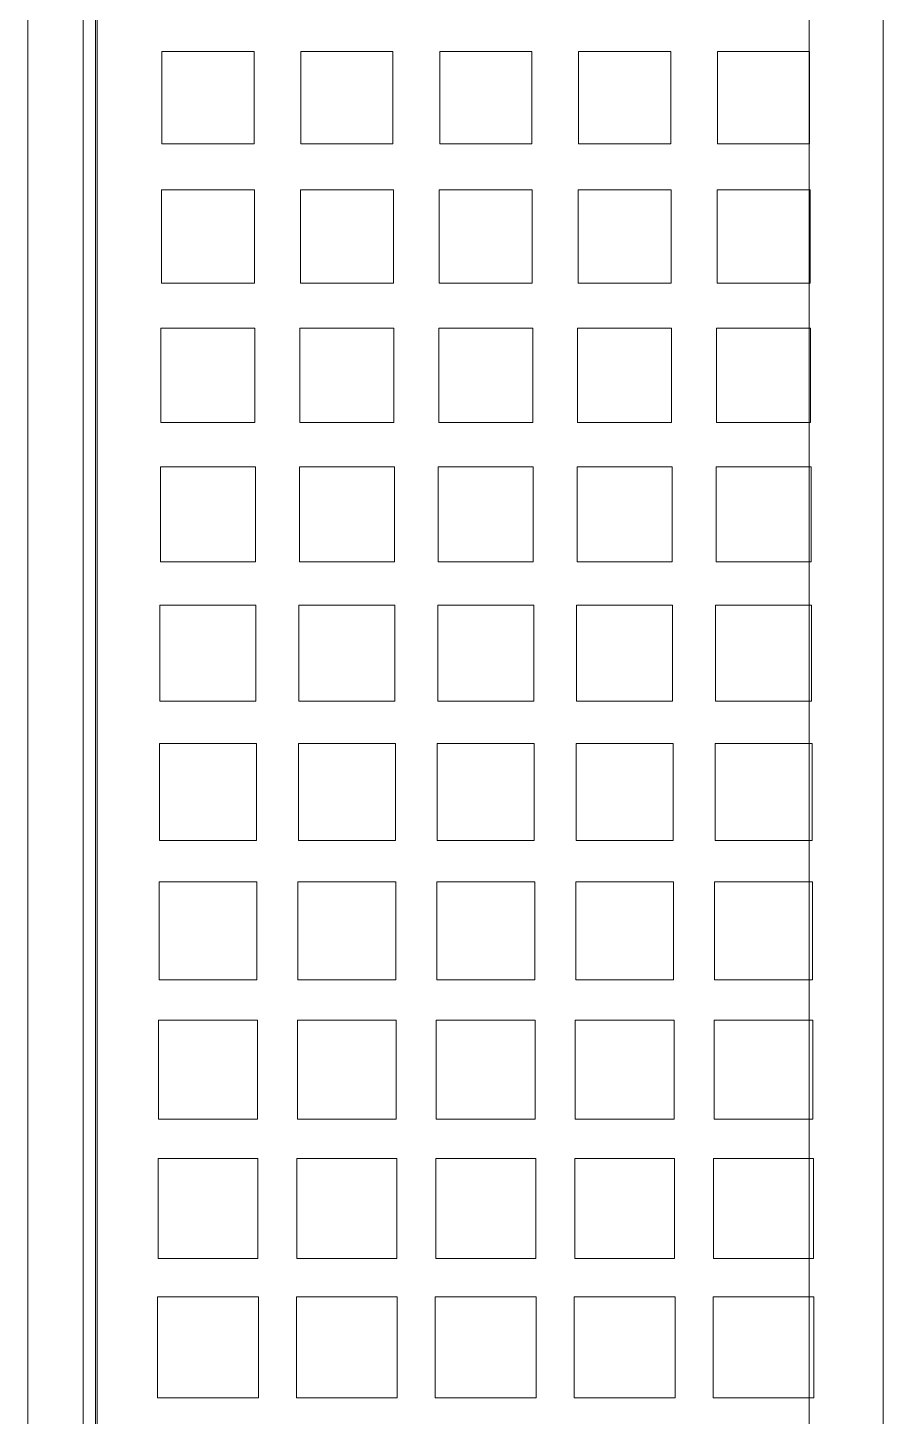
# Model space of a CAD drawing. Header units: millimetres. Extents: x 33157 to 59611, y -29750 to 1750.
# Drawn here: x 53642.74 to 53651.98, y -3137.73 to -3122.72 of the extents above; entities that cross this region are included whole.
import ezdxf

# ---------------------------------------------------------------- set-up
doc = ezdxf.new("R2010")
doc.units = ezdxf.units.MM
doc.layers.get('0').update_dxf_attribs({"lineweight": 18})

msp = doc.modelspace()

# ---------------------------------------------------------------- linework, layer by layer
at = {"lineweight": 9}
for p, q in [((53643.47222325613, -3043.273960749212), (53643.47222325613, -3170.437160749214)), ((53651.18102325615, -3047.485060749212), (53651.18102325615, -3168.689460749215)), ((53651.9802232561, -3048.283860749209), (53651.9802232561, -3168.206860749212)), ((53643.48872325615, -3109.052660749214), (53643.48872325615, -3168.206860749212)), ((53643.33902325614, -3109.468660749212), (53643.33902325614, -3170.170860749211)), ((53643.47222325613, -3109.468660749212), (53643.47222325613, -3167.657660749217)), ((53642.73952325619, -3110.018060749215), (53642.73952325619, -3170.170860749211))]:
    msp.add_line(p, q, dxfattribs=at)
for points, knots in [([(53644.18882325611, -3122.981860749213), (53644.52042325609, -3122.981860749213), (53644.85192325617, -3122.981860749213), (53645.18352325615, -3122.981860749213), (53645.18352325615, -3123.313460749211), (53645.18352325615, -3123.644960749211), (53645.18352325615, -3123.976560749209), (53644.85192325617, -3123.976560749209), (53644.52042325609, -3123.976560749209), (53644.18882325611, -3123.976560749209), (53644.18882325611, -3123.646360749212), (53644.18882325611, -3123.316160749215), (53644.18882325611, -3122.986060749216), (53644.18882325611, -3122.984560749218), (53644.18882325611, -3122.983160749216), (53644.18882325611, -3122.981860749213)], [0, 0, 0, 0, 148743.2965531659, 148743.2965531659, 148743.2965531659, 297486.5931063317, 297486.5931063317, 297486.5931063317, 446229.8896594977, 446229.8896594977, 446229.8896594977, 594973.1862126634, 594973.1862126634, 594973.1862126634, 743716.4827658293, 743716.4827658293, 743716.4827658293, 743716.4827658293]), ([(53645.68912325618, -3122.981860749213), (53646.02072325616, -3122.981860749213), (53646.35222325613, -3122.981860749213), (53646.68382325616, -3122.981860749213), (53646.68382325616, -3123.313460749211), (53646.68382325616, -3123.644960749211), (53646.68382325616, -3123.976560749209), (53646.35222325613, -3123.976560749209), (53646.02072325616, -3123.976560749209), (53645.68912325618, -3123.976560749209), (53645.68912325618, -3123.646360749212), (53645.68912325618, -3123.316160749215), (53645.68912325618, -3122.986060749216), (53645.68912325618, -3122.984560749218), (53645.68912325618, -3122.983160749216), (53645.68912325618, -3122.981860749213)], [0, 0, 0, 0, 148747.3384825605, 148747.3384825605, 148747.3384825605, 297494.6769651211, 297494.6769651211, 297494.6769651211, 446242.0154476817, 446242.0154476817, 446242.0154476817, 594989.3539302421, 594989.3539302421, 594989.3539302421, 743736.6924128026, 743736.6924128026, 743736.6924128026, 743736.6924128026]), ([(53647.18942325614, -3122.981860749213), (53647.52102325611, -3122.981860749213), (53647.85252325614, -3122.981860749213), (53648.18412325612, -3122.981860749213), (53648.18412325612, -3123.313460749211), (53648.18412325612, -3123.644960749211), (53648.18412325612, -3123.976560749209), (53647.85252325614, -3123.976560749209), (53647.52102325611, -3123.976560749209), (53647.18942325614, -3123.976560749209), (53647.18942325614, -3123.646360749212), (53647.18942325614, -3123.316160749215), (53647.18942325614, -3122.986060749216), (53647.18942325614, -3122.984560749218), (53647.18942325614, -3122.983160749216), (53647.18942325614, -3122.981860749213)], [0, 0, 0, 0, 148751.380412198, 148751.380412198, 148751.380412198, 297502.7608243959, 297502.7608243959, 297502.7608243959, 446254.1412365939, 446254.1412365939, 446254.1412365939, 595005.5216487919, 595005.5216487919, 595005.5216487919, 743756.9020609898, 743756.9020609898, 743756.9020609898, 743756.9020609898]), ([(53648.68972325615, -3122.981860749213), (53649.02132325619, -3122.981860749213), (53649.35282325616, -3122.981860749213), (53649.68442325613, -3122.981860749213), (53649.68442325613, -3123.313460749211), (53649.68442325613, -3123.644960749211), (53649.68442325613, -3123.976560749209), (53649.35282325616, -3123.976560749209), (53649.02132325619, -3123.976560749209), (53648.68972325615, -3123.976560749209), (53648.68972325615, -3123.646360749212), (53648.68972325615, -3123.316160749215), (53648.68972325615, -3122.986060749216), (53648.68972325615, -3122.984560749218), (53648.68972325615, -3122.983160749216), (53648.68972325615, -3122.981860749213)], [0, 0, 0, 0, 148755.4223420788, 148755.4223420788, 148755.4223420788, 297510.8446841576, 297510.8446841576, 297510.8446841576, 446266.2670262364, 446266.2670262364, 446266.2670262364, 595021.6893683152, 595021.6893683152, 595021.6893683152, 743777.1117103939, 743777.1117103939, 743777.1117103939, 743777.1117103939]), ([(53650.19002325617, -3122.981860749213), (53650.52162325614, -3122.981860749213), (53650.85312325617, -3122.981860749213), (53651.18472325615, -3122.981860749213), (53651.18472325615, -3123.313460749211), (53651.18472325615, -3123.644960749211), (53651.18472325615, -3123.976560749209), (53650.85312325617, -3123.976560749209), (53650.52162325614, -3123.976560749209), (53650.19002325617, -3123.976560749209), (53650.19002325617, -3123.646360749212), (53650.19002325617, -3123.316160749215), (53650.19002325617, -3122.986060749216), (53650.19002325617, -3122.984560749218), (53650.19002325617, -3122.983160749216), (53650.19002325617, -3122.981860749213)], [0, 0, 0, 0, 148759.4642722027, 148759.4642722027, 148759.4642722027, 297518.9285444054, 297518.9285444054, 297518.9285444054, 446278.3928166082, 446278.3928166082, 446278.3928166082, 595037.8570888109, 595037.8570888109, 595037.8570888109, 743797.3213610136, 743797.3213610136, 743797.3213610136, 743797.3213610136]), ([(53644.1836232561, -3124.476660749213), (53644.51862325618, -3124.476660749213), (53644.85372325614, -3124.476660749213), (53645.18882325611, -3124.476660749213), (53645.18882325611, -3124.81176074921), (53645.18882325611, -3125.146860749214), (53645.18882325611, -3125.48196074921), (53644.85372325614, -3125.48196074921), (53644.51862325618, -3125.48196074921), (53644.1836232561, -3125.48196074921), (53644.1836232561, -3125.148160749217), (53644.1836232561, -3124.814560749212), (53644.1836232561, -3124.480960749214), (53644.1836232561, -3124.479460749215), (53644.1836232561, -3124.478060749214), (53644.1836232561, -3124.476660749213)], [0, 0, 0, 0, 148745.2932685282, 148745.2932685282, 148745.2932685282, 297490.5865370563, 297490.5865370563, 297490.5865370563, 446235.8798055845, 446235.8798055845, 446235.8798055845, 594981.1730741126, 594981.1730741126, 594981.1730741126, 743726.4663426407, 743726.4663426407, 743726.4663426407, 743726.4663426407]), ([(53645.68392325617, -3124.476660749213), (53646.01892325613, -3124.476660749213), (53646.35402325616, -3124.476660749213), (53646.68912325612, -3124.476660749213), (53646.68912325612, -3124.81176074921), (53646.68912325612, -3125.146860749214), (53646.68912325612, -3125.48196074921), (53646.35402325616, -3125.48196074921), (53646.01892325613, -3125.48196074921), (53645.68392325617, -3125.48196074921), (53645.68392325617, -3125.148160749217), (53645.68392325617, -3124.814560749212), (53645.68392325617, -3124.480960749214), (53645.68392325617, -3124.479460749215), (53645.68392325617, -3124.478060749214), (53645.68392325617, -3124.476660749213)], [0, 0, 0, 0, 148749.3351937314, 148749.3351937314, 148749.3351937314, 297498.6703874628, 297498.6703874628, 297498.6703874628, 446248.0055811943, 446248.0055811943, 446248.0055811943, 594997.3407749257, 594997.3407749257, 594997.3407749257, 743746.675968657, 743746.675968657, 743746.675968657, 743746.675968657]), ([(53647.18422325612, -3124.476660749213), (53647.51922325615, -3124.476660749213), (53647.85432325611, -3124.476660749213), (53648.18942325614, -3124.476660749213), (53648.18942325614, -3124.81176074921), (53648.18942325614, -3125.146860749214), (53648.18942325614, -3125.48196074921), (53647.85432325611, -3125.48196074921), (53647.51922325615, -3125.48196074921), (53647.18422325612, -3125.48196074921), (53647.18422325612, -3125.148160749217), (53647.18422325612, -3124.814560749212), (53647.18422325612, -3124.480960749214), (53647.18422325612, -3124.479460749215), (53647.18422325612, -3124.478060749214), (53647.18422325612, -3124.476660749213)], [0, 0, 0, 0, 148753.3771191778, 148753.3771191778, 148753.3771191778, 297506.7542383556, 297506.7542383556, 297506.7542383556, 446260.1313575334, 446260.1313575334, 446260.1313575334, 595013.5084767112, 595013.5084767112, 595013.5084767112, 743766.885595889, 743766.885595889, 743766.885595889, 743766.885595889]), ([(53648.68452325614, -3124.476660749213), (53649.01952325616, -3124.476660749213), (53649.35462325613, -3124.476660749213), (53649.68972325615, -3124.476660749213), (53649.68972325615, -3124.81176074921), (53649.68972325615, -3125.146860749214), (53649.68972325615, -3125.48196074921), (53649.35462325613, -3125.48196074921), (53649.01952325616, -3125.48196074921), (53648.68452325614, -3125.48196074921), (53648.68452325614, -3125.148160749217), (53648.68452325614, -3124.814560749212), (53648.68452325614, -3124.480960749214), (53648.68452325614, -3124.479460749215), (53648.68452325614, -3124.478060749214), (53648.68452325614, -3124.476660749213)], [0, 0, 0, 0, 148757.4190448678, 148757.4190448678, 148757.4190448678, 297514.8380897356, 297514.8380897356, 297514.8380897356, 446272.2571346035, 446272.2571346035, 446272.2571346035, 595029.6761794712, 595029.6761794712, 595029.6761794712, 743787.0952243389, 743787.0952243389, 743787.0952243389, 743787.0952243389]), ([(53650.18482325615, -3124.476660749213), (53650.51982325612, -3124.476660749213), (53650.85492325614, -3124.476660749213), (53651.19002325611, -3124.476660749213), (53651.19002325611, -3124.81176074921), (53651.19002325611, -3125.146860749214), (53651.19002325611, -3125.48196074921), (53650.85492325614, -3125.48196074921), (53650.51982325612, -3125.48196074921), (53650.18482325615, -3125.48196074921), (53650.18482325615, -3125.148160749217), (53650.18482325615, -3124.814560749212), (53650.18482325615, -3124.480960749214), (53650.18482325615, -3124.479460749215), (53650.18482325615, -3124.478060749214), (53650.18482325615, -3124.476660749213)], [0, 0, 0, 0, 148761.4609708011, 148761.4609708011, 148761.4609708011, 297522.9219416023, 297522.9219416023, 297522.9219416023, 446284.3829124034, 446284.3829124034, 446284.3829124034, 595045.8438832045, 595045.8438832045, 595045.8438832045, 743807.3048540056, 743807.3048540056, 743807.3048540056, 743807.3048540056]), ([(53644.17832325614, -3125.971560749211), (53644.51692325615, -3125.971560749211), (53644.85542325617, -3125.971560749211), (53645.19402325612, -3125.971560749211), (53645.19402325612, -3126.310060749217), (53645.19402325612, -3126.648660749212), (53645.19402325612, -3126.987260749215), (53644.85542325617, -3126.987260749215), (53644.51692325615, -3126.987260749215), (53644.17832325614, -3126.987260749215), (53644.17832325614, -3126.650060749213), (53644.17832325614, -3126.312860749211), (53644.17832325614, -3125.975860749212), (53644.17832325614, -3125.974260749216), (53644.17832325614, -3125.972860749215), (53644.17832325614, -3125.971560749211)], [0, 0, 0, 0, 148747.290042669, 148747.290042669, 148747.290042669, 297494.580085338, 297494.580085338, 297494.580085338, 446241.8701280071, 446241.8701280071, 446241.8701280071, 594989.1601706761, 594989.1601706761, 594989.1601706761, 743736.4502133451, 743736.4502133451, 743736.4502133451, 743736.4502133451]), ([(53645.67862325615, -3125.971560749211), (53646.01722325617, -3125.971560749211), (53646.35572325612, -3125.971560749211), (53646.69432325614, -3125.971560749211), (53646.69432325614, -3126.310060749217), (53646.69432325614, -3126.648660749212), (53646.69432325614, -3126.987260749215), (53646.35572325612, -3126.987260749215), (53646.01722325617, -3126.987260749215), (53645.67862325615, -3126.987260749215), (53645.67862325615, -3126.650060749213), (53645.67862325615, -3126.312860749211), (53645.67862325615, -3125.975860749212), (53645.67862325615, -3125.974260749216), (53645.67862325615, -3125.972860749215), (53645.67862325615, -3125.971560749211)], [0, 0, 0, 0, 148751.3319636791, 148751.3319636791, 148751.3319636791, 297502.6639273583, 297502.6639273583, 297502.6639273583, 446253.9958910375, 446253.9958910375, 446253.9958910375, 595005.3278547166, 595005.3278547166, 595005.3278547166, 743756.6598183957, 743756.6598183957, 743756.6598183957, 743756.6598183957]), ([(53647.17892325616, -3125.971560749211), (53647.51752325618, -3125.971560749211), (53647.85602325619, -3125.971560749211), (53648.19462325615, -3125.971560749211), (53648.19462325615, -3126.310060749217), (53648.19462325615, -3126.648660749212), (53648.19462325615, -3126.987260749215), (53647.85602325619, -3126.987260749215), (53647.51752325618, -3126.987260749215), (53647.17892325616, -3126.987260749215), (53647.17892325616, -3126.650060749213), (53647.17892325616, -3126.312860749211), (53647.17892325616, -3125.975860749212), (53647.17892325616, -3125.974260749216), (53647.17892325616, -3125.972860749215), (53647.17892325616, -3125.971560749211)], [0, 0, 0, 0, 148755.3738849329, 148755.3738849329, 148755.3738849329, 297510.7477698658, 297510.7477698658, 297510.7477698658, 446266.1216547987, 446266.1216547987, 446266.1216547987, 595021.4955397316, 595021.4955397316, 595021.4955397316, 743776.8694246644, 743776.8694246644, 743776.8694246644, 743776.8694246644]), ([(53648.67922325612, -3125.971560749211), (53649.01782325614, -3125.971560749211), (53649.35632325615, -3125.971560749211), (53649.69492325617, -3125.971560749211), (53649.69492325617, -3126.310060749217), (53649.69492325617, -3126.648660749212), (53649.69492325617, -3126.987260749215), (53649.35632325615, -3126.987260749215), (53649.01782325614, -3126.987260749215), (53648.67922325612, -3126.987260749215), (53648.67922325612, -3126.650060749213), (53648.67922325612, -3126.312860749211), (53648.67922325612, -3125.975860749212), (53648.67922325612, -3125.974260749216), (53648.67922325612, -3125.972860749215), (53648.67922325612, -3125.971560749211)], [0, 0, 0, 0, 148759.4158064301, 148759.4158064301, 148759.4158064301, 297518.8316128601, 297518.8316128601, 297518.8316128601, 446278.2474192902, 446278.2474192902, 446278.2474192902, 595037.6632257203, 595037.6632257203, 595037.6632257203, 743797.0790321503, 743797.0790321503, 743797.0790321503, 743797.0790321503]), ([(53650.17952325613, -3125.971560749211), (53650.51812325615, -3125.971560749211), (53650.85662325611, -3125.971560749211), (53651.19522325612, -3125.971560749211), (53651.19522325612, -3126.310060749217), (53651.19522325612, -3126.648660749212), (53651.19522325612, -3126.987260749215), (53650.85662325611, -3126.987260749215), (53650.51812325615, -3126.987260749215), (53650.17952325613, -3126.987260749215), (53650.17952325613, -3126.650060749213), (53650.17952325613, -3126.312860749211), (53650.17952325613, -3125.975860749212), (53650.17952325613, -3125.974260749216), (53650.17952325613, -3125.972860749215), (53650.17952325613, -3125.971560749211)], [0, 0, 0, 0, 148763.4577281711, 148763.4577281711, 148763.4577281711, 297526.9154563422, 297526.9154563422, 297526.9154563422, 446290.3731845134, 446290.3731845134, 446290.3731845134, 595053.8309126844, 595053.8309126844, 595053.8309126844, 743817.2886408555, 743817.2886408555, 743817.2886408555, 743817.2886408555]), ([(53644.17302325617, -3127.466360749212), (53644.51512325613, -3127.466360749212), (53644.85722325613, -3127.466360749212), (53645.19932325614, -3127.466360749212), (53645.19932325614, -3127.808460749213), (53645.19932325614, -3128.150560749215), (53645.19932325614, -3128.492660749209), (53644.85722325613, -3128.492660749209), (53644.51512325613, -3128.492660749209), (53644.17302325617, -3128.492660749209), (53644.17302325617, -3128.151960749216), (53644.17302325617, -3127.811260749215), (53644.17302325617, -3127.470660749212), (53644.17302325617, -3127.469160749214), (53644.17302325617, -3127.467760749213), (53644.17302325617, -3127.466360749212)], [0, 0, 0, 0, 148749.286594523, 148749.286594523, 148749.286594523, 297498.573189046, 297498.573189046, 297498.573189046, 446247.8597835691, 446247.8597835691, 446247.8597835691, 594997.146378092, 594997.146378092, 594997.146378092, 743746.432972615, 743746.432972615, 743746.432972615, 743746.432972615]), ([(53645.67332325613, -3127.466360749212), (53646.01542325608, -3127.466360749212), (53646.35752325615, -3127.466360749212), (53646.69962325616, -3127.466360749212), (53646.69962325616, -3127.808460749213), (53646.69962325616, -3128.150560749215), (53646.69962325616, -3128.492660749209), (53646.35752325615, -3128.492660749209), (53646.01542325608, -3128.492660749209), (53645.67332325613, -3128.492660749209), (53645.67332325613, -3128.151960749216), (53645.67332325613, -3127.811260749215), (53645.67332325613, -3127.470660749212), (53645.67332325613, -3127.469160749214), (53645.67332325613, -3127.467760749213), (53645.67332325613, -3127.466360749212)], [0, 0, 0, 0, 148753.3285113378, 148753.3285113378, 148753.3285113378, 297506.6570226756, 297506.6570226756, 297506.6570226756, 446259.9855340135, 446259.9855340135, 446259.9855340135, 595013.3140453512, 595013.3140453512, 595013.3140453512, 743766.642556689, 743766.642556689, 743766.642556689, 743766.642556689]), ([(53647.17362325615, -3127.466360749212), (53647.51572325615, -3127.466360749212), (53647.85782325616, -3127.466360749212), (53648.19992325611, -3127.466360749212), (53648.19992325611, -3127.808460749213), (53648.19992325611, -3128.150560749215), (53648.19992325611, -3128.492660749209), (53647.85782325616, -3128.492660749209), (53647.51572325615, -3128.492660749209), (53647.17362325615, -3128.492660749209), (53647.17362325615, -3128.151960749216), (53647.17362325615, -3127.811260749215), (53647.17362325615, -3127.470660749212), (53647.17362325615, -3127.469160749214), (53647.17362325615, -3127.467760749213), (53647.17362325615, -3127.466360749212)], [0, 0, 0, 0, 148757.3704283967, 148757.3704283967, 148757.3704283967, 297514.7408567934, 297514.7408567934, 297514.7408567934, 446272.1112851902, 446272.1112851902, 446272.1112851902, 595029.4817135868, 595029.4817135868, 595029.4817135868, 743786.8521419836, 743786.8521419836, 743786.8521419836, 743786.8521419836]), ([(53648.67392325616, -3127.466360749212), (53649.01602325611, -3127.466360749212), (53649.35812325618, -3127.466360749212), (53649.70022325613, -3127.466360749212), (53649.70022325613, -3127.808460749213), (53649.70022325613, -3128.150560749215), (53649.70022325613, -3128.492660749209), (53649.35812325618, -3128.492660749209), (53649.01602325611, -3128.492660749209), (53648.67392325616, -3128.492660749209), (53648.67392325616, -3128.151960749216), (53648.67392325616, -3127.811260749215), (53648.67392325616, -3127.470660749212), (53648.67392325616, -3127.469160749214), (53648.67392325616, -3127.467760749213), (53648.67392325616, -3127.466360749212)], [0, 0, 0, 0, 148761.4123456994, 148761.4123456994, 148761.4123456994, 297522.8246913988, 297522.8246913988, 297522.8246913988, 446284.2370370982, 446284.2370370982, 446284.2370370982, 595045.6493827975, 595045.6493827975, 595045.6493827975, 743807.0617284969, 743807.0617284969, 743807.0617284969, 743807.0617284969]), ([(53650.17422325612, -3127.466360749212), (53650.51632325618, -3127.466360749212), (53650.85842325613, -3127.466360749212), (53651.20052325614, -3127.466360749212), (53651.20052325614, -3127.808460749213), (53651.20052325614, -3128.150560749215), (53651.20052325614, -3128.492660749209), (53650.85842325613, -3128.492660749209), (53650.51632325618, -3128.492660749209), (53650.17422325612, -3128.492660749209), (53650.17422325612, -3128.151960749216), (53650.17422325612, -3127.811260749215), (53650.17422325612, -3127.470660749212), (53650.17422325612, -3127.469160749214), (53650.17422325612, -3127.467760749213), (53650.17422325612, -3127.466360749212)], [0, 0, 0, 0, 148765.4542632457, 148765.4542632457, 148765.4542632457, 297530.9085264914, 297530.9085264914, 297530.9085264914, 446296.3627897372, 446296.3627897372, 446296.3627897372, 595061.8170529829, 595061.8170529829, 595061.8170529829, 743827.2713162286, 743827.2713162286, 743827.2713162286, 743827.2713162286]), ([(53644.16782325616, -3128.961160749212), (53644.51342325616, -3128.961160749212), (53644.8589232561, -3128.961160749212), (53645.20462325616, -3128.961160749212), (53645.20462325616, -3129.306760749213), (53645.20462325616, -3129.652360749213), (53645.20462325616, -3129.997960749214), (53644.8589232561, -3129.997960749214), (53644.51342325616, -3129.997960749214), (53644.16782325616, -3129.997960749214), (53644.16782325616, -3129.653760749214), (53644.16782325616, -3129.309660749212), (53644.16782325616, -3128.96556074921), (53644.16782325616, -3128.964060749212), (53644.16782325616, -3128.962560749213), (53644.16782325616, -3128.961160749212)], [0, 0, 0, 0, 148751.2835846571, 148751.2835846571, 148751.2835846571, 297502.5671693142, 297502.5671693142, 297502.5671693142, 446253.8507539713, 446253.8507539713, 446253.8507539713, 595005.1343386284, 595005.1343386284, 595005.1343386284, 743756.4179232854, 743756.4179232854, 743756.4179232854, 743756.4179232854]), ([(53645.66812325612, -3128.961160749212), (53646.01372325612, -3128.961160749212), (53646.35922325617, -3128.961160749212), (53646.70492325612, -3128.961160749212), (53646.70492325612, -3129.306760749213), (53646.70492325612, -3129.652360749213), (53646.70492325612, -3129.997960749214), (53646.35922325617, -3129.997960749214), (53646.01372325612, -3129.997960749214), (53645.66812325612, -3129.997960749214), (53645.66812325612, -3129.653760749214), (53645.66812325612, -3129.309660749212), (53645.66812325612, -3128.96556074921), (53645.66812325612, -3128.964060749212), (53645.66812325612, -3128.962560749213), (53645.66812325612, -3128.961160749212)], [0, 0, 0, 0, 148755.3254972752, 148755.3254972752, 148755.3254972752, 297510.6509945504, 297510.6509945504, 297510.6509945504, 446265.9764918257, 446265.9764918257, 446265.9764918257, 595021.3019891009, 595021.3019891009, 595021.3019891009, 743776.6274863761, 743776.6274863761, 743776.6274863761, 743776.6274863761]), ([(53647.16842325613, -3128.961160749212), (53647.51402325613, -3128.961160749212), (53647.85952325613, -3128.961160749212), (53648.20522325613, -3128.961160749212), (53648.20522325613, -3129.306760749213), (53648.20522325613, -3129.652360749213), (53648.20522325613, -3129.997960749214), (53647.85952325613, -3129.997960749214), (53647.51402325613, -3129.997960749214), (53647.16842325613, -3129.997960749214), (53647.16842325613, -3129.653760749214), (53647.16842325613, -3129.309660749212), (53647.16842325613, -3128.96556074921), (53647.16842325613, -3128.964060749212), (53647.16842325613, -3128.962560749213), (53647.16842325613, -3128.961160749212)], [0, 0, 0, 0, 148759.3674101376, 148759.3674101376, 148759.3674101376, 297518.7348202752, 297518.7348202752, 297518.7348202752, 446278.1022304128, 446278.1022304128, 446278.1022304128, 595037.4696405503, 595037.4696405503, 595037.4696405503, 743796.8370506879, 743796.8370506879, 743796.8370506879, 743796.8370506879]), ([(53648.66872325615, -3128.961160749212), (53649.01432325615, -3128.961160749212), (53649.35982325614, -3128.961160749212), (53649.70552325615, -3128.961160749212), (53649.70552325615, -3129.306760749213), (53649.70552325615, -3129.652360749213), (53649.70552325615, -3129.997960749214), (53649.35982325614, -3129.997960749214), (53649.01432325615, -3129.997960749214), (53648.66872325615, -3129.997960749214), (53648.66872325615, -3129.653760749214), (53648.66872325615, -3129.309660749212), (53648.66872325615, -3128.96556074921), (53648.66872325615, -3128.964060749212), (53648.66872325615, -3128.962560749213), (53648.66872325615, -3128.961160749212)], [0, 0, 0, 0, 148763.4093232441, 148763.4093232441, 148763.4093232441, 297526.8186464881, 297526.8186464881, 297526.8186464881, 446290.2279697323, 446290.2279697323, 446290.2279697323, 595053.6372929763, 595053.6372929763, 595053.6372929763, 743817.0466162203, 743817.0466162203, 743817.0466162203, 743817.0466162203]), ([(53650.16902325616, -3128.961160749212), (53650.51462325616, -3128.961160749212), (53650.86012325616, -3128.961160749212), (53651.20582325616, -3128.961160749212), (53651.20582325616, -3129.306760749213), (53651.20582325616, -3129.652360749213), (53651.20582325616, -3129.997960749214), (53650.86012325616, -3129.997960749214), (53650.51462325616, -3129.997960749214), (53650.16902325616, -3129.997960749214), (53650.16902325616, -3129.653760749214), (53650.16902325616, -3129.309660749212), (53650.16902325616, -3128.96556074921), (53650.16902325616, -3128.964060749212), (53650.16902325616, -3128.962560749213), (53650.16902325616, -3128.961160749212)], [0, 0, 0, 0, 148767.4512365946, 148767.4512365946, 148767.4512365946, 297534.9024731892, 297534.9024731892, 297534.9024731892, 446302.3537097839, 446302.3537097839, 446302.3537097839, 595069.8049463785, 595069.8049463785, 595069.8049463785, 743837.256182973, 743837.256182973, 743837.256182973, 743837.256182973]), ([(53644.16252325614, -3130.45606074921), (53644.51162325613, -3130.45606074921), (53644.86072325613, -3130.45606074921), (53645.20982325618, -3130.45606074921), (53645.20982325618, -3130.805160749217), (53645.20982325618, -3131.154260749216), (53645.20982325618, -3131.503360749208), (53644.86072325613, -3131.503360749208), (53644.51162325613, -3131.503360749208), (53644.16252325614, -3131.503360749208), (53644.16252325614, -3131.155660749217), (53644.16252325614, -3130.808060749216), (53644.16252325614, -3130.460460749215), (53644.16252325614, -3130.458860749212), (53644.16252325614, -3130.457460749211), (53644.16252325614, -3130.45606074921)], [0, 0, 0, 0, 148753.2805288937, 148753.2805288937, 148753.2805288937, 297506.5610577873, 297506.5610577873, 297506.5610577873, 446259.8415866811, 446259.8415866811, 446259.8415866811, 595013.1221155747, 595013.1221155747, 595013.1221155747, 743766.4026444684, 743766.4026444684, 743766.4026444684, 743766.4026444684]), ([(53645.66282325616, -3130.45606074921), (53646.01192325615, -3130.45606074921), (53646.36102325608, -3130.45606074921), (53646.71012325613, -3130.45606074921), (53646.71012325613, -3130.805160749217), (53646.71012325613, -3131.154260749216), (53646.71012325613, -3131.503360749208), (53646.36102325608, -3131.503360749208), (53646.01192325615, -3131.503360749208), (53645.66282325616, -3131.503360749208), (53645.66282325616, -3131.155660749217), (53645.66282325616, -3130.808060749216), (53645.66282325616, -3130.460460749215), (53645.66282325616, -3130.458860749212), (53645.66282325616, -3130.457460749211), (53645.66282325616, -3130.45606074921)], [0, 0, 0, 0, 148757.3224373132, 148757.3224373132, 148757.3224373132, 297514.6448746263, 297514.6448746263, 297514.6448746263, 446271.9673119395, 446271.9673119395, 446271.9673119395, 595029.2897492526, 595029.2897492526, 595029.2897492526, 743786.6121865658, 743786.6121865658, 743786.6121865658, 743786.6121865658]), ([(53647.16312325611, -3130.45606074921), (53647.51222325616, -3130.45606074921), (53647.86132325615, -3130.45606074921), (53648.21042325615, -3130.45606074921), (53648.21042325615, -3130.805160749217), (53648.21042325615, -3131.154260749216), (53648.21042325615, -3131.503360749208), (53647.86132325615, -3131.503360749208), (53647.51222325616, -3131.503360749208), (53647.16312325611, -3131.503360749208), (53647.16312325611, -3131.155660749217), (53647.16312325611, -3130.808060749216), (53647.16312325611, -3130.460460749215), (53647.16312325611, -3130.458860749212), (53647.16312325611, -3130.457460749211), (53647.16312325611, -3130.45606074921)], [0, 0, 0, 0, 148761.3643459767, 148761.3643459767, 148761.3643459767, 297522.7286919535, 297522.7286919535, 297522.7286919535, 446284.0930379303, 446284.0930379303, 446284.0930379303, 595045.4573839069, 595045.4573839069, 595045.4573839069, 743806.8217298837, 743806.8217298837, 743806.8217298837, 743806.8217298837]), ([(53648.66342325613, -3130.45606074921), (53649.01252325618, -3130.45606074921), (53649.36162325611, -3130.45606074921), (53649.71072325616, -3130.45606074921), (53649.71072325616, -3130.805160749217), (53649.71072325616, -3131.154260749216), (53649.71072325616, -3131.503360749208), (53649.36162325611, -3131.503360749208), (53649.01252325618, -3131.503360749208), (53648.66342325613, -3131.503360749208), (53648.66342325613, -3131.155660749217), (53648.66342325613, -3130.808060749216), (53648.66342325613, -3130.460460749215), (53648.66342325613, -3130.458860749212), (53648.66342325613, -3130.457460749211), (53648.66342325613, -3130.45606074921)], [0, 0, 0, 0, 148765.4062548848, 148765.4062548848, 148765.4062548848, 297530.8125097697, 297530.8125097697, 297530.8125097697, 446296.2187646546, 446296.2187646546, 446296.2187646546, 595061.6250195394, 595061.6250195394, 595061.6250195394, 743827.0312744242, 743827.0312744242, 743827.0312744242, 743827.0312744242]), ([(53650.16372325614, -3130.45606074921), (53650.51282325613, -3130.45606074921), (53650.86192325618, -3130.45606074921), (53651.21102325612, -3130.45606074921), (53651.21102325612, -3130.805160749217), (53651.21102325612, -3131.154260749216), (53651.21102325612, -3131.503360749208), (53650.86192325618, -3131.503360749208), (53650.51282325613, -3131.503360749208), (53650.16372325614, -3131.503360749208), (53650.16372325614, -3131.155660749217), (53650.16372325614, -3130.808060749216), (53650.16372325614, -3130.460460749215), (53650.16372325614, -3130.458860749212), (53650.16372325614, -3130.457460749211), (53650.16372325614, -3130.45606074921)], [0, 0, 0, 0, 148769.4481640373, 148769.4481640373, 148769.4481640373, 297538.8963280745, 297538.8963280745, 297538.8963280745, 446308.3444921118, 446308.3444921118, 446308.3444921118, 595077.792656149, 595077.792656149, 595077.792656149, 743847.2408201862, 743847.2408201862, 743847.2408201862, 743847.2408201862]), ([(53644.15722325612, -3131.95086074921), (53644.50982325616, -3131.95086074921), (53644.86252325615, -3131.95086074921), (53645.21512325614, -3131.95086074921), (53645.21512325614, -3132.303460749216), (53645.21512325614, -3132.656060749214), (53645.21512325614, -3133.00876074921), (53644.86252325615, -3133.00876074921), (53644.50982325616, -3133.00876074921), (53644.15722325612, -3133.00876074921), (53644.15722325612, -3132.657560749213), (53644.15722325612, -3132.306360749215), (53644.15722325612, -3131.955360749213), (53644.15722325612, -3131.95376074921), (53644.15722325612, -3131.952260749211), (53644.15722325612, -3131.95086074921)], [0, 0, 0, 0, 148755.277309806, 148755.277309806, 148755.277309806, 297510.5546196121, 297510.5546196121, 297510.5546196121, 446265.8319294181, 446265.8319294181, 446265.8319294181, 595021.1092392241, 595021.1092392241, 595021.1092392241, 743776.3865490301, 743776.3865490301, 743776.3865490301, 743776.3865490301]), ([(53645.65752325614, -3131.95086074921), (53646.01012325612, -3131.95086074921), (53646.36282325617, -3131.95086074921), (53646.71542325615, -3131.95086074921), (53646.71542325615, -3132.303460749216), (53646.71542325615, -3132.656060749214), (53646.71542325615, -3133.00876074921), (53646.36282325617, -3133.00876074921), (53646.01012325612, -3133.00876074921), (53645.65752325614, -3133.00876074921), (53645.65752325614, -3132.657560749213), (53645.65752325614, -3132.306360749215), (53645.65752325614, -3131.955360749213), (53645.65752325614, -3131.95376074921), (53645.65752325614, -3131.952260749211), (53645.65752325614, -3131.95086074921)], [0, 0, 0, 0, 148759.3192140248, 148759.3192140248, 148759.3192140248, 297518.6384280496, 297518.6384280496, 297518.6384280496, 446277.9576420744, 446277.9576420744, 446277.9576420744, 595037.2768560991, 595037.2768560991, 595037.2768560991, 743796.596070124, 743796.596070124, 743796.596070124, 743796.596070124]), ([(53647.15782325615, -3131.95086074921), (53647.51042325619, -3131.95086074921), (53647.86312325618, -3131.95086074921), (53648.21572325617, -3131.95086074921), (53648.21572325617, -3132.303460749216), (53648.21572325617, -3132.656060749214), (53648.21572325617, -3133.00876074921), (53647.86312325618, -3133.00876074921), (53647.51042325619, -3133.00876074921), (53647.15782325615, -3133.00876074921), (53647.15782325615, -3132.657560749213), (53647.15782325615, -3132.306360749215), (53647.15782325615, -3131.955360749213), (53647.15782325615, -3131.95376074921), (53647.15782325615, -3131.952260749211), (53647.15782325615, -3131.95086074921)], [0, 0, 0, 0, 148763.3611184881, 148763.3611184881, 148763.3611184881, 297526.7222369761, 297526.7222369761, 297526.7222369761, 446290.0833554643, 446290.0833554643, 446290.0833554643, 595053.4444739523, 595053.4444739523, 595053.4444739523, 743816.8055924403, 743816.8055924403, 743816.8055924403, 743816.8055924403]), ([(53648.65812325617, -3131.95086074921), (53649.01072325615, -3131.95086074921), (53649.36342325614, -3131.95086074921), (53649.71602325612, -3131.95086074921), (53649.71602325612, -3132.303460749216), (53649.71602325612, -3132.656060749214), (53649.71602325612, -3133.00876074921), (53649.36342325614, -3133.00876074921), (53649.01072325615, -3133.00876074921), (53648.65812325617, -3133.00876074921), (53648.65812325617, -3132.657560749213), (53648.65812325617, -3132.306360749215), (53648.65812325617, -3131.955360749213), (53648.65812325617, -3131.95376074921), (53648.65812325617, -3131.952260749211), (53648.65812325617, -3131.95086074921)], [0, 0, 0, 0, 148767.403023196, 148767.403023196, 148767.403023196, 297534.806046392, 297534.806046392, 297534.806046392, 446302.209069588, 446302.209069588, 446302.209069588, 595069.6120927839, 595069.6120927839, 595069.6120927839, 743837.0151159798, 743837.0151159798, 743837.0151159798, 743837.0151159798]), ([(53650.15842325612, -3131.95086074921), (53650.51102325611, -3131.95086074921), (53650.86372325615, -3131.95086074921), (53651.21632325614, -3131.95086074921), (53651.21632325614, -3132.303460749216), (53651.21632325614, -3132.656060749214), (53651.21632325614, -3133.00876074921), (53650.86372325615, -3133.00876074921), (53650.51102325611, -3133.00876074921), (53650.15842325612, -3133.00876074921), (53650.15842325612, -3132.657560749213), (53650.15842325612, -3132.306360749215), (53650.15842325612, -3131.955360749213), (53650.15842325612, -3131.95376074921), (53650.15842325612, -3131.952260749211), (53650.15842325612, -3131.95086074921)], [0, 0, 0, 0, 148771.4449281481, 148771.4449281481, 148771.4449281481, 297542.8898562962, 297542.8898562962, 297542.8898562962, 446314.3347844443, 446314.3347844443, 446314.3347844443, 595085.7797125924, 595085.7797125924, 595085.7797125924, 743857.2246407404, 743857.2246407404, 743857.2246407404, 743857.2246407404]), ([(53644.15202325617, -3133.445660749211), (53644.50812325614, -3133.445660749211), (53644.86422325618, -3133.445660749211), (53645.2204232561, -3133.445660749211), (53645.2204232561, -3133.801760749208), (53645.2204232561, -3134.15796074921), (53645.2204232561, -3134.514060749214), (53644.86422325618, -3134.514060749214), (53644.50812325614, -3134.514060749214), (53644.15202325617, -3134.514060749214), (53644.15202325617, -3134.159360749211), (53644.15202325617, -3133.804760749212), (53644.15202325617, -3133.450160749213), (53644.15202325617, -3133.448660749215), (53644.15202325617, -3133.447160749216), (53644.15202325617, -3133.445660749211)], [0, 0, 0, 0, 148757.274492488, 148757.274492488, 148757.274492488, 297514.5489849761, 297514.5489849761, 297514.5489849761, 446271.8234774641, 446271.8234774641, 446271.8234774641, 595029.0979699522, 595029.0979699522, 595029.0979699522, 743786.3724624402, 743786.3724624402, 743786.3724624402, 743786.3724624402]), ([(53645.65232325612, -3133.445660749211), (53646.00842325616, -3133.445660749211), (53646.36452325613, -3133.445660749211), (53646.72072325617, -3133.445660749211), (53646.72072325617, -3133.801760749208), (53646.72072325617, -3134.15796074921), (53646.72072325617, -3134.514060749214), (53646.36452325613, -3134.514060749214), (53646.00842325616, -3134.514060749214), (53645.65232325612, -3134.514060749214), (53645.65232325612, -3134.159360749211), (53645.65232325612, -3133.804760749212), (53645.65232325612, -3133.450160749213), (53645.65232325612, -3133.448660749215), (53645.65232325612, -3133.447160749216), (53645.65232325612, -3133.445660749211)], [0, 0, 0, 0, 148761.3163925043, 148761.3163925043, 148761.3163925043, 297522.6327850086, 297522.6327850086, 297522.6327850086, 446283.949177513, 446283.949177513, 446283.949177513, 595045.2655700173, 595045.2655700173, 595045.2655700173, 743806.5819625215, 743806.5819625215, 743806.5819625215, 743806.5819625215]), ([(53647.15262325614, -3133.445660749211), (53647.50872325611, -3133.445660749211), (53647.86482325615, -3133.445660749211), (53648.22102325613, -3133.445660749211), (53648.22102325613, -3133.801760749208), (53648.22102325613, -3134.15796074921), (53648.22102325613, -3134.514060749214), (53647.86482325615, -3134.514060749214), (53647.50872325611, -3134.514060749214), (53647.15262325614, -3134.514060749214), (53647.15262325614, -3134.159360749211), (53647.15262325614, -3133.804760749212), (53647.15262325614, -3133.450160749213), (53647.15262325614, -3133.448660749215), (53647.15262325614, -3133.447160749216), (53647.15262325614, -3133.445660749211)], [0, 0, 0, 0, 148765.3582927656, 148765.3582927656, 148765.3582927656, 297530.7165855311, 297530.7165855311, 297530.7165855311, 446296.0748782968, 446296.0748782968, 446296.0748782968, 595061.4331710623, 595061.4331710623, 595061.4331710623, 743826.7914638278, 743826.7914638278, 743826.7914638278, 743826.7914638278]), ([(53648.65292325615, -3133.445660749211), (53649.00902325613, -3133.445660749211), (53649.36512325616, -3133.445660749211), (53649.72132325614, -3133.445660749211), (53649.72132325614, -3133.801760749208), (53649.72132325614, -3134.15796074921), (53649.72132325614, -3134.514060749214), (53649.36512325616, -3134.514060749214), (53649.00902325613, -3134.514060749214), (53648.65292325615, -3134.514060749214), (53648.65292325615, -3134.159360749211), (53648.65292325615, -3133.804760749212), (53648.65292325615, -3133.450160749213), (53648.65292325615, -3133.448660749215), (53648.65292325615, -3133.447160749216), (53648.65292325615, -3133.445660749211)], [0, 0, 0, 0, 148769.4001932715, 148769.4001932715, 148769.4001932715, 297538.8003865431, 297538.8003865431, 297538.8003865431, 446308.2005798147, 446308.2005798147, 446308.2005798147, 595077.6007730862, 595077.6007730862, 595077.6007730862, 743847.0009663578, 743847.0009663578, 743847.0009663578, 743847.0009663578]), ([(53650.15322325611, -3133.445660749211), (53650.50932325614, -3133.445660749211), (53650.86542325612, -3133.445660749211), (53651.22162325615, -3133.445660749211), (53651.22162325615, -3133.801760749208), (53651.22162325615, -3134.15796074921), (53651.22162325615, -3134.514060749214), (53650.86542325612, -3134.514060749214), (53650.50932325614, -3134.514060749214), (53650.15322325611, -3134.514060749214), (53650.15322325611, -3134.159360749211), (53650.15322325611, -3133.804760749212), (53650.15322325611, -3133.450160749213), (53650.15322325611, -3133.448660749215), (53650.15322325611, -3133.447160749216), (53650.15322325611, -3133.445660749211)], [0, 0, 0, 0, 148773.4420940221, 148773.4420940221, 148773.4420940221, 297546.8841880443, 297546.8841880443, 297546.8841880443, 446320.3262820665, 446320.3262820665, 446320.3262820665, 595093.7683760886, 595093.7683760886, 595093.7683760886, 743867.2104701106, 743867.2104701106, 743867.2104701106, 743867.2104701106]), ([(53644.14672325615, -3134.940560749216), (53644.50632325617, -3134.940560749216), (53644.86592325614, -3134.940560749216), (53645.22562325611, -3134.940560749216), (53645.22562325611, -3135.300160749212), (53645.22562325611, -3135.659760749215), (53645.22562325611, -3136.019460749216), (53644.86592325614, -3136.019460749216), (53644.50632325617, -3136.019460749216), (53644.14672325615, -3136.019460749216), (53644.14672325615, -3135.661260749214), (53644.14672325615, -3135.303160749216), (53644.14672325615, -3134.945060749219), (53644.14672325615, -3134.943460749215), (53644.14672325615, -3134.94196074921), (53644.14672325615, -3134.940560749216)], [0, 0, 0, 0, 148759.271626742, 148759.271626742, 148759.271626742, 297518.5432534841, 297518.5432534841, 297518.5432534841, 446277.8148802262, 446277.8148802262, 446277.8148802262, 595037.0865069681, 595037.0865069681, 595037.0865069681, 743796.3581337101, 743796.3581337101, 743796.3581337101, 743796.3581337101]), ([(53645.64702325616, -3134.940560749216), (53646.00662325613, -3134.940560749216), (53646.3662232561, -3134.940560749216), (53646.72592325618, -3134.940560749216), (53646.72592325618, -3135.300160749212), (53646.72592325618, -3135.659760749215), (53646.72592325618, -3136.019460749216), (53646.3662232561, -3136.019460749216), (53646.00662325613, -3136.019460749216), (53645.64702325616, -3136.019460749216), (53645.64702325616, -3135.661260749214), (53645.64702325616, -3135.303160749216), (53645.64702325616, -3134.945060749219), (53645.64702325616, -3134.943460749215), (53645.64702325616, -3134.94196074921), (53645.64702325616, -3134.940560749216)], [0, 0, 0, 0, 148763.313522554, 148763.313522554, 148763.313522554, 297526.6270451081, 297526.6270451081, 297526.6270451081, 446289.9405676621, 446289.9405676621, 446289.9405676621, 595053.2540902161, 595053.2540902161, 595053.2540902161, 743816.5676127701, 743816.5676127701, 743816.5676127701, 743816.5676127701]), ([(53647.14732325612, -3134.940560749216), (53647.50692325614, -3134.940560749216), (53647.86652325617, -3134.940560749216), (53648.22622325614, -3134.940560749216), (53648.22622325614, -3135.300160749212), (53648.22622325614, -3135.659760749215), (53648.22622325614, -3136.019460749216), (53647.86652325617, -3136.019460749216), (53647.50692325614, -3136.019460749216), (53647.14732325612, -3136.019460749216), (53647.14732325612, -3135.661260749214), (53647.14732325612, -3135.303160749216), (53647.14732325612, -3134.945060749219), (53647.14732325612, -3134.943460749215), (53647.14732325612, -3134.94196074921), (53647.14732325612, -3134.940560749216)], [0, 0, 0, 0, 148767.355418611, 148767.355418611, 148767.355418611, 297534.7108372221, 297534.7108372221, 297534.7108372221, 446302.0662558331, 446302.0662558331, 446302.0662558331, 595069.4216744441, 595069.4216744441, 595069.4216744441, 743836.7770930551, 743836.7770930551, 743836.7770930551, 743836.7770930551]), ([(53648.64762325613, -3134.940560749216), (53649.00722325616, -3134.940560749216), (53649.36682325612, -3134.940560749216), (53649.7265232561, -3134.940560749216), (53649.7265232561, -3135.300160749212), (53649.7265232561, -3135.659760749215), (53649.7265232561, -3136.019460749216), (53649.36682325612, -3136.019460749216), (53649.00722325616, -3136.019460749216), (53648.64762325613, -3136.019460749216), (53648.64762325613, -3135.661260749214), (53648.64762325613, -3135.303160749216), (53648.64762325613, -3134.945060749219), (53648.64762325613, -3134.943460749215), (53648.64762325613, -3134.94196074921), (53648.64762325613, -3134.940560749216)], [0, 0, 0, 0, 148771.3973149131, 148771.3973149131, 148771.3973149131, 297542.7946298262, 297542.7946298262, 297542.7946298262, 446314.1919447394, 446314.1919447394, 446314.1919447394, 595085.5892596524, 595085.5892596524, 595085.5892596524, 743856.9865745655, 743856.9865745655, 743856.9865745655, 743856.9865745655]), ([(53650.14792325615, -3134.940560749216), (53650.50752325617, -3134.940560749216), (53650.8671232562, -3134.940560749216), (53651.22682325617, -3134.940560749216), (53651.22682325617, -3135.300160749212), (53651.22682325617, -3135.659760749215), (53651.22682325617, -3136.019460749216), (53650.8671232562, -3136.019460749216), (53650.50752325617, -3136.019460749216), (53650.14792325615, -3136.019460749216), (53650.14792325615, -3135.661260749214), (53650.14792325615, -3135.303160749216), (53650.14792325615, -3134.945060749219), (53650.14792325615, -3134.943460749215), (53650.14792325615, -3134.94196074921), (53650.14792325615, -3134.940560749216)], [0, 0, 0, 0, 148775.4392114601, 148775.4392114601, 148775.4392114601, 297550.8784229202, 297550.8784229202, 297550.8784229202, 446326.3176343803, 446326.3176343803, 446326.3176343803, 595101.7568458404, 595101.7568458404, 595101.7568458404, 743877.1960573004, 743877.1960573004, 743877.1960573004, 743877.1960573004]), ([(53644.14142325613, -3136.435360749216), (53644.50462325615, -3136.435360749216), (53644.86772325617, -3136.435360749216), (53645.23092325619, -3136.435360749216), (53645.23092325619, -3136.798460749211), (53645.23092325619, -3137.161660749211), (53645.23092325619, -3137.524760749213), (53644.86772325617, -3137.524760749213), (53644.50462325615, -3137.524760749213), (53644.14142325613, -3137.524760749213), (53644.14142325613, -3137.163160749217), (53644.14142325613, -3136.801560749213), (53644.14142325613, -3136.439960749209), (53644.14142325613, -3136.438360749213), (53644.14142325613, -3136.436860749215), (53644.14142325613, -3136.435360749216)], [0, 0, 0, 0, 148761.2687205801, 148761.2687205801, 148761.2687205801, 297522.5374411603, 297522.5374411603, 297522.5374411603, 446283.8061617405, 446283.8061617405, 446283.8061617405, 595045.0748823206, 595045.0748823206, 595045.0748823206, 743806.3436029007, 743806.3436029007, 743806.3436029007, 743806.3436029007]), ([(53645.64172325614, -3136.435360749216), (53646.00492325611, -3136.435360749216), (53646.36802325618, -3136.435360749216), (53646.73122325615, -3136.435360749216), (53646.73122325615, -3136.798460749211), (53646.73122325615, -3137.161660749211), (53646.73122325615, -3137.524760749213), (53646.36802325618, -3137.524760749213), (53646.00492325611, -3137.524760749213), (53645.64172325614, -3137.524760749213), (53645.64172325614, -3137.163160749217), (53645.64172325614, -3136.801560749213), (53645.64172325614, -3136.439960749209), (53645.64172325614, -3136.438360749213), (53645.64172325614, -3136.436860749215), (53645.64172325614, -3136.435360749216)], [0, 0, 0, 0, 148765.3106121861, 148765.3106121861, 148765.3106121861, 297530.6212243722, 297530.6212243722, 297530.6212243722, 446295.9318365584, 446295.9318365584, 446295.9318365584, 595061.2424487445, 595061.2424487445, 595061.2424487445, 743826.5530609306, 743826.5530609306, 743826.5530609306, 743826.5530609306]), ([(53647.14202325616, -3136.435360749216), (53647.50522325618, -3136.435360749216), (53647.86832325614, -3136.435360749216), (53648.2315232561, -3136.435360749216), (53648.2315232561, -3136.798460749211), (53648.2315232561, -3137.161660749211), (53648.2315232561, -3137.524760749213), (53647.86832325614, -3137.524760749213), (53647.50522325618, -3137.524760749213), (53647.14202325616, -3137.524760749213), (53647.14202325616, -3137.163160749217), (53647.14202325616, -3136.801560749213), (53647.14202325616, -3136.439960749209), (53647.14202325616, -3136.438360749213), (53647.14202325616, -3136.436860749215), (53647.14202325616, -3136.435360749216)], [0, 0, 0, 0, 148769.3525040373, 148769.3525040373, 148769.3525040373, 297538.7050080747, 297538.7050080747, 297538.7050080747, 446308.0575121121, 446308.0575121121, 446308.0575121121, 595077.4100161494, 595077.4100161494, 595077.4100161494, 743846.7625201867, 743846.7625201867, 743846.7625201867, 743846.7625201867]), ([(53648.64232325611, -3136.435360749216), (53649.00552325614, -3136.435360749216), (53649.36862325615, -3136.435360749216), (53649.73182325617, -3136.435360749216), (53649.73182325617, -3136.798460749211), (53649.73182325617, -3137.161660749211), (53649.73182325617, -3137.524760749213), (53649.36862325615, -3137.524760749213), (53649.00552325614, -3137.524760749213), (53648.64232325611, -3137.524760749213), (53648.64232325611, -3137.163160749217), (53648.64232325611, -3136.801560749213), (53648.64232325611, -3136.439960749209), (53648.64232325611, -3136.438360749213), (53648.64232325611, -3136.436860749215), (53648.64232325611, -3136.435360749216)], [0, 0, 0, 0, 148773.3943961335, 148773.3943961335, 148773.3943961335, 297546.788792267, 297546.788792267, 297546.788792267, 446320.1831884005, 446320.1831884005, 446320.1831884005, 595093.577584534, 595093.577584534, 595093.577584534, 743866.9719806674, 743866.9719806674, 743866.9719806674, 743866.9719806674]), ([(53650.14262325613, -3136.435360749216), (53650.50582325621, -3136.435360749216), (53650.86892325617, -3136.435360749216), (53651.23212325613, -3136.435360749216), (53651.23212325613, -3136.798460749211), (53651.23212325613, -3137.161660749211), (53651.23212325613, -3137.524760749213), (53650.86892325617, -3137.524760749213), (53650.50582325621, -3137.524760749213), (53650.14262325613, -3137.524760749213), (53650.14262325613, -3137.163160749217), (53650.14262325613, -3136.801560749213), (53650.14262325613, -3136.439960749209), (53650.14262325613, -3136.438360749213), (53650.14262325613, -3136.436860749215), (53650.14262325613, -3136.435360749216)], [0, 0, 0, 0, 148777.4362884751, 148777.4362884751, 148777.4362884751, 297554.8725769502, 297554.8725769502, 297554.8725769502, 446332.3088654253, 446332.3088654253, 446332.3088654253, 595109.7451539004, 595109.7451539004, 595109.7451539004, 743887.1814423754, 743887.1814423754, 743887.1814423754, 743887.1814423754])]:
    msp.add_open_spline(points, degree=3, knots=knots)

doc.saveas('drawing.dxf')
